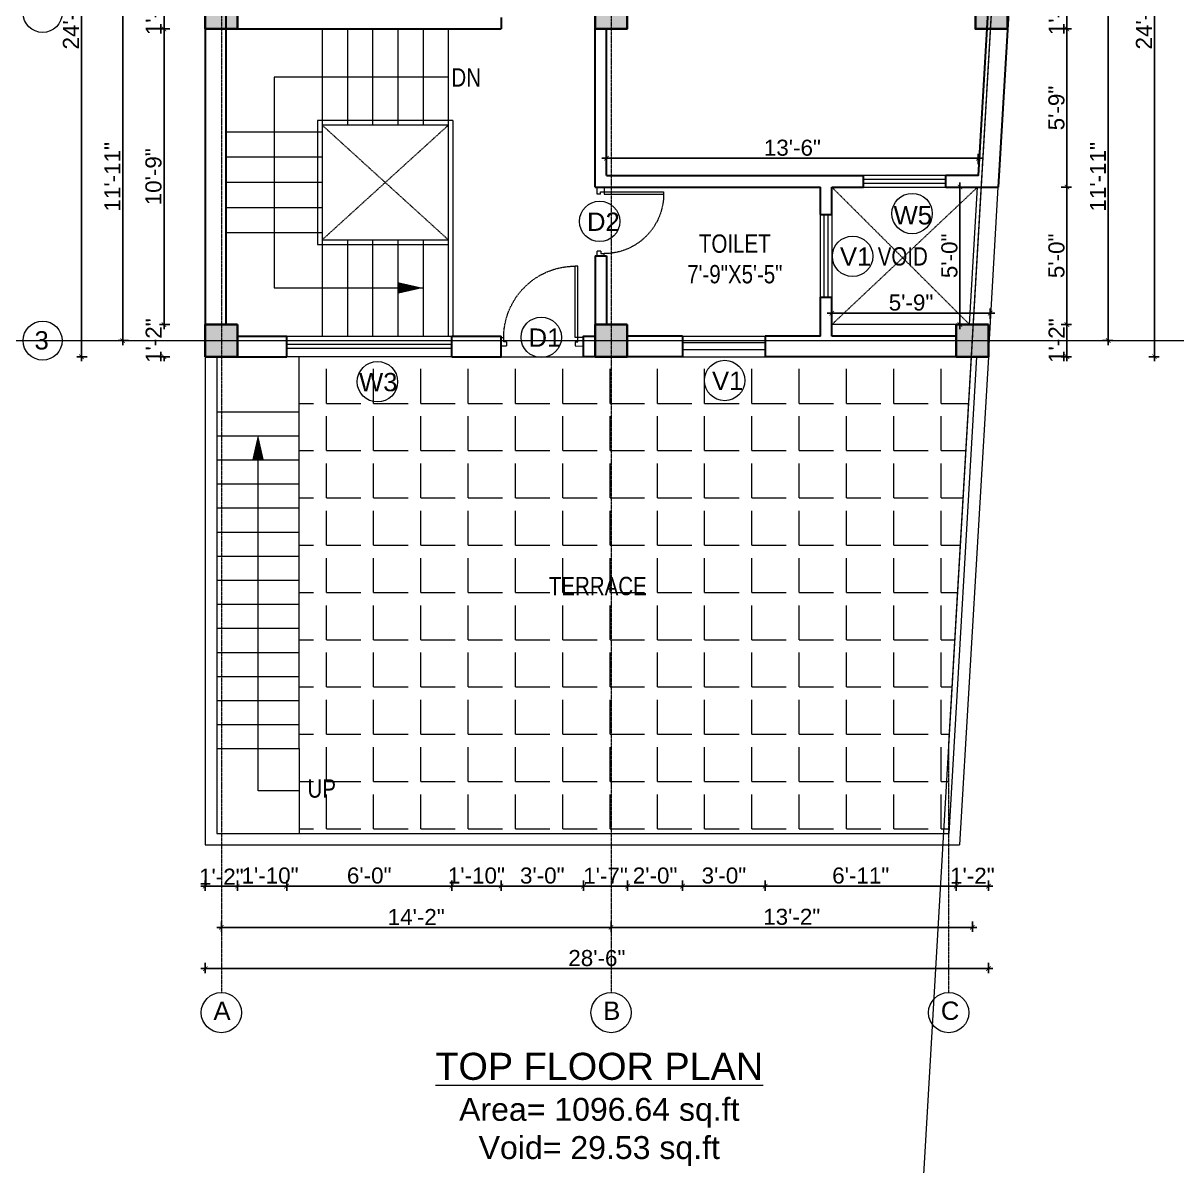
# Model space of a CAD drawing. Header units: inches. Extents: x 84707 to 107235, y 3922 to 10323.
# Drawn here: x 87078 to 87581, y 9509 to 10008 of the extents above; entities that cross this region are included whole.
import ezdxf

# ---------------------------------------------------------------- set-up
doc = ezdxf.new("R2010")
doc.units = ezdxf.units.IN
doc.header["$MEASUREMENT"] = 0
doc.linetypes.add('CENTER', pattern=[2, 1.25, -0.25, 0.25, -0.25])
doc.linetypes.add('HIDDEN', pattern=[0.375, 0.25, -0.125])
for name, color, linetype, lineweight in [('Annotate-Lite.w', 4, 'Continuous', 9), ('Annotations-Bold.w', 2, 'Continuous', 13), ('COLOUM', 3, 'Continuous', 35), ('DIM-2', 4, 'Continuous', 20), ('Door-Window.w', 4, 'Continuous', 15), ('HA', 254, 'Continuous', 9), ('stair', 6, 'Continuous', 5), ('text', 7, 'Continuous', 5), ('wall', 240, 'Continuous', 30), ('wall light', 6, 'Continuous', 18), ('window', 130, 'Continuous', 13)]:
    doc.layers.add(name, color=color, linetype=linetype, lineweight=lineweight)
doc.styles.add('ARAIL', font='arial.ttf')
doc.styles.add('arial 1000', font='arial.ttf')
doc.styles.add('DIM', font='arial.ttf', dxfattribs={"width": 0.8})
doc.styles.add('gaurav', font='arial.ttf')
doc.dimstyles.new('8 inch dim', dxfattribs={"dimtxt": 7, "dimasz": 2, "dimexe": 2, "dimexo": 1, "dimgap": 1, "dimtad": 1, "dimdec": 0, "dimzin": 3, "dimdsep": 46, "dimlunit": 4, "dimtxsty": 'ARAIL', "dimblk": 'ARCHTICK', "dimcen": 0.09, "dimdle": 2, "dimadec": 0, "dimazin": 0, "dimtfac": 1, "dimtdec": 0, "dimtix": 1, "dimtofl": 0, "dimtmove": 1, "dimatfit": 3, "dimldrblk": 'ARCHTICK', "dimfxlon": 1, "dimtolj": 1, "dimtzin": 0, "dimarcsym": 0})

# ---------------------------------------------------------------- blocks, each defined once
blk = doc.blocks.new('column 14')
at = {"layer": 'COLOUM'}
h = blk.add_hatch(color=256, dxfattribs=at)
h.dxf.hatch_style = 1
h.paths.add_polyline_path([(7, 7), (-7, 7), (-7, -7), (7, -7)])
blk.add_lwpolyline([(7, 7), (7, -7), (-7, -7), (-7, 7)], close=True, dxfattribs=at)
blk = doc.blocks.new('*U9')
at = {"layer": 'Door-Window.w', "ltscale": 3}
for p, q in [((11067.44, 10097.93), (11092.24, 10116.76)), ((11068.18, 10096.96), (11093, 10115.8)), ((11092.24, 10116.76), (11093, 10115.8)), ((11063.03, 10097.66), (11065.96, 10099.89)), ((11065.96, 10099.89), (11067.44, 10097.93)), ((11065.25, 10094.74), (11063.03, 10097.66)), ((11066.71, 10095.85), (11065.25, 10094.74)), ((11065.97, 10096.82), (11067.44, 10097.93)), ((11066.71, 10095.85), (11065.97, 10096.82)), ((11067.44, 10097.93), (11068.18, 10096.96)), ((11084.8, 10072.06), (11083.33, 10070.95)), ((11084.81, 10068.99), (11083.33, 10070.95)), ((11084.8, 10072.06), (11085.54, 10071.08)), ((11084.81, 10068.99), (11087.74, 10071.22)), ((11085.54, 10071.08), (11087, 10072.19)), ((11087.74, 10071.22), (11087, 10072.19))]:
    blk.add_line(p, q, dxfattribs=at)
at = {"layer": 'Door-Window.w', "color": 9, "linetype": 'HIDDEN', "lineweight": 18}
blk.add_arc((11068.18, 10096.96), 31.16, 307.2347, 37.1906, dxfattribs=at)
blk = doc.blocks.new('*U6')
at = {"layer": 'Door-Window.w', "ltscale": 3}
for p, q in [((11063.05, 10097.68), (11065.97, 10099.9)), ((11063.05, 10097.68), (11064.53, 10095.73)), ((11065.99, 10096.84), (11064.53, 10095.73)), ((11065.25, 10097.81), (11066.71, 10098.92)), ((11065.99, 10096.84), (11065.25, 10097.81)), ((11065.97, 10099.9), (11066.71, 10098.92)), ((11085.5, 10074.13), (11110.32, 10092.96)), ((11086.24, 10073.15), (11111.05, 10091.97)), ((11111.05, 10091.97), (11110.32, 10092.96)), ((11084.04, 10073.02), (11082.57, 10071.91)), ((11082.57, 10071.91), (11084.79, 10068.98)), ((11084.04, 10073.02), (11084.78, 10072.04)), ((11084.78, 10072.04), (11086.24, 10073.15)), ((11084.79, 10068.98), (11087.72, 10071.2)), ((11086.24, 10073.15), (11085.5, 10074.13)), ((11087.72, 10071.2), (11086.24, 10073.15))]:
    blk.add_line(p, q, dxfattribs=at)
at = {"layer": 'Door-Window.w', "color": 9, "linetype": 'HIDDEN', "lineweight": 18}
blk.add_arc((11085.5, 10074.13), 31.16, 37.1906, 127.14649, dxfattribs=at)
blk = doc.blocks.new('_ArchTick')
at = {"color": 0, "linetype": 'ByBlock', "const_width": 0.15}
blk.add_lwpolyline([(-0.5, -0.5), (0.5, 0.5)], dxfattribs=at)
blk = doc.blocks.new('*D466')
at = {"layer": 'Defpoints', "color": 0, "transparency": 16777216}
for p in [(87430.62, 9881.54), (87430.62, 9876.52), (87499.74, 9876.52)]:
    blk.add_point(p, dxfattribs=at)
at = {"layer": 'DIM-2', "color": 0, "lineweight": -2, "transparency": 16777216}
for p, q in [((87501.74, 9881.54), (87428.62, 9881.54)), ((87430.62, 9879.04), (87430.62, 9883.54)), ((87499.74, 9879.04), (87499.74, 9883.54))]:
    blk.add_line(p, q, dxfattribs=at)
at = {"layer": 'DIM-2', "color": 0, "lineweight": -2, "transparency": 16777216, "xscale": 2, "yscale": 2, "zscale": 2, "rotation": 180}
blk.add_blockref('_ArchTick', (87430.62, 9881.54), dxfattribs=at)
at = {"layer": 'DIM-2', "color": 0, "lineweight": -2, "transparency": 16777216, "xscale": 2, "yscale": 2, "zscale": 2}
blk.add_blockref('_ArchTick', (87499.74, 9881.54), dxfattribs=at)
at = {"layer": 'DIM-2', "color": 0, "transparency": 16777216, "insert": (87465.18, 9886.11), "char_height": 7, "attachment_point": 5, "style": 'ARAIL'}
blk.add_mtext('\\A1;5\'-9"', dxfattribs=at)
blk = doc.blocks.new('*D458')
at = {"layer": 'Defpoints', "color": 0, "transparency": 16777216}
for p in [(87157.33, 10019.52), (87139.33, 10005.52), (87157.33, 10005.52)]:
    blk.add_point(p, dxfattribs=at)
at = {"layer": 'DIM-2', "color": 0, "lineweight": -2, "transparency": 16777216}
for p, q in [((87139.33, 10021.52), (87139.33, 10003.52)), ((87141.83, 10019.52), (87137.33, 10019.52)), ((87141.83, 10005.52), (87137.33, 10005.52))]:
    blk.add_line(p, q, dxfattribs=at)
at = {"layer": 'DIM-2', "color": 0, "lineweight": -2, "transparency": 16777216, "xscale": 2, "yscale": 2, "zscale": 2}
for p, rotation in [((87139.33, 10019.52), 90), ((87139.33, 10005.52), 270)]:
    blk.add_blockref('_ArchTick', p, dxfattribs=dict(at, rotation=rotation))
at = {"layer": 'DIM-2', "color": 0, "transparency": 16777216, "insert": (87134.81, 10012.52), "char_height": 7, "attachment_point": 5, "rotation": 90, "style": 'ARAIL'}
blk.add_mtext('\\A1;1\'-2"', dxfattribs=at)
blk = doc.blocks.new('*D459')
at = {"layer": 'Defpoints', "color": 0, "transparency": 16777216}
for p in [(87157.33, 10005.52), (87139.33, 9876.52), (87157.33, 9876.52)]:
    blk.add_point(p, dxfattribs=at)
at = {"layer": 'DIM-2', "color": 0, "lineweight": -2, "transparency": 16777216}
for p, q in [((87139.33, 10007.52), (87139.33, 9874.52)), ((87141.83, 10005.52), (87137.33, 10005.52)), ((87141.83, 9876.52), (87137.33, 9876.52))]:
    blk.add_line(p, q, dxfattribs=at)
at = {"layer": 'DIM-2', "color": 0, "lineweight": -2, "transparency": 16777216, "xscale": 2, "yscale": 2, "zscale": 2}
for p, rotation in [((87139.33, 10005.52), 90), ((87139.33, 9876.52), 270)]:
    blk.add_blockref('_ArchTick', p, dxfattribs=dict(at, rotation=rotation))
at = {"layer": 'DIM-2', "color": 0, "transparency": 16777216, "insert": (87134.75, 9941.02), "char_height": 7, "attachment_point": 5, "rotation": 90, "style": 'ARAIL'}
blk.add_mtext('\\A1;10\'-9"', dxfattribs=at)
blk = doc.blocks.new('*D460')
at = {"layer": 'Defpoints', "color": 0, "transparency": 16777216}
for p in [(87157.33, 9876.52), (87139.33, 9862.52), (87157.33, 9862.52)]:
    blk.add_point(p, dxfattribs=at)
at = {"layer": 'DIM-2', "color": 0, "lineweight": -2, "transparency": 16777216}
for p, q in [((87141.83, 9876.52), (87137.33, 9876.52)), ((87139.33, 9876.52), (87139.33, 9878.52)), ((87141.83, 9862.52), (87137.33, 9862.52)), ((87139.33, 9862.52), (87139.33, 9860.52))]:
    blk.add_line(p, q, dxfattribs=at)
at = {"layer": 'DIM-2', "color": 0, "lineweight": -2, "transparency": 16777216, "xscale": 2, "yscale": 2, "zscale": 2}
for p, rotation in [((87139.33, 9876.52), 270), ((87139.33, 9862.52), 90)]:
    blk.add_blockref('_ArchTick', p, dxfattribs=dict(at, rotation=rotation))
at = {"layer": 'DIM-2', "color": 0, "transparency": 16777216, "insert": (87134.81, 9869.52), "char_height": 7, "attachment_point": 5, "rotation": 90, "style": 'ARAIL'}
blk.add_mtext('\\A1;1\'-2"', dxfattribs=at)
blk = doc.blocks.new('*D461')
at = {"layer": 'Defpoints', "color": 0, "transparency": 16777216}
for p in [(87121.33, 10012.52), (87157.33, 10012.52), (87157.33, 9869.52)]:
    blk.add_point(p, dxfattribs=at)
at = {"layer": 'DIM-2', "color": 0, "lineweight": -2, "transparency": 16777216}
for p, q in [((87123.83, 10012.52), (87119.33, 10012.52)), ((87121.33, 9867.52), (87121.33, 10014.52)), ((87123.83, 9869.52), (87119.33, 9869.52))]:
    blk.add_line(p, q, dxfattribs=at)
at = {"layer": 'DIM-2', "color": 0, "lineweight": -2, "transparency": 16777216, "xscale": 2, "yscale": 2, "zscale": 2}
for p, rotation in [((87121.33, 10012.52), 90), ((87121.33, 9869.52), 270)]:
    blk.add_blockref('_ArchTick', p, dxfattribs=dict(at, rotation=rotation))
at = {"layer": 'DIM-2', "color": 0, "transparency": 16777216, "insert": (87116.81, 9941.02), "char_height": 7, "attachment_point": 5, "rotation": 90, "style": 'ARAIL'}
blk.add_mtext('\\A1;11\'-11"', dxfattribs=at)
blk = doc.blocks.new('*D464')
at = {"layer": 'Defpoints', "color": 0, "transparency": 16777216}
for p in [(87507.27, 10019.52), (87507.27, 10005.52), (87533.2, 10005.52)]:
    blk.add_point(p, dxfattribs=at)
at = {"layer": 'DIM-2', "color": 0, "lineweight": -2, "transparency": 16777216}
for p, q in [((87533.2, 10021.52), (87533.2, 10003.52)), ((87530.7, 10019.52), (87535.2, 10019.52)), ((87530.7, 10005.52), (87535.2, 10005.52))]:
    blk.add_line(p, q, dxfattribs=at)
at = {"layer": 'DIM-2', "color": 0, "lineweight": -2, "transparency": 16777216, "xscale": 2, "yscale": 2, "zscale": 2}
for p, rotation in [((87533.2, 10019.52), 90), ((87533.2, 10005.52), 270)]:
    blk.add_blockref('_ArchTick', p, dxfattribs=dict(at, rotation=rotation))
at = {"layer": 'DIM-2', "color": 0, "transparency": 16777216, "insert": (87528.68, 10012.52), "char_height": 7, "attachment_point": 5, "rotation": 90, "style": 'ARAIL'}
blk.add_mtext('\\A1;1\'-2"', dxfattribs=at)
blk = doc.blocks.new('*D465')
at = {"layer": 'Defpoints', "color": 0, "transparency": 16777216}
for p in [(87507.27, 10005.52), (87503.24, 9936.52), (87533.2, 9936.52)]:
    blk.add_point(p, dxfattribs=at)
at = {"layer": 'DIM-2', "color": 0, "lineweight": -2, "transparency": 16777216}
for p, q in [((87533.2, 10007.52), (87533.2, 9934.52)), ((87530.7, 10005.52), (87535.2, 10005.52)), ((87530.7, 9936.52), (87535.2, 9936.52))]:
    blk.add_line(p, q, dxfattribs=at)
at = {"layer": 'DIM-2', "color": 0, "lineweight": -2, "transparency": 16777216, "xscale": 2, "yscale": 2, "zscale": 2}
for p, rotation in [((87533.2, 10005.52), 90), ((87533.2, 9936.52), 270)]:
    blk.add_blockref('_ArchTick', p, dxfattribs=dict(at, rotation=rotation))
at = {"layer": 'DIM-2', "color": 0, "transparency": 16777216, "insert": (87528.63, 9971.02), "char_height": 7, "attachment_point": 5, "rotation": 90, "style": 'ARAIL'}
blk.add_mtext('\\A1;5\'-9"', dxfattribs=at)
blk = doc.blocks.new('*D469')
at = {"layer": 'Defpoints', "color": 0, "transparency": 16777216}
for p in [(87503.24, 9936.52), (87499.74, 9876.52), (87533.2, 9876.52)]:
    blk.add_point(p, dxfattribs=at)
at = {"layer": 'DIM-2', "color": 0, "lineweight": -2, "transparency": 16777216}
for p, q in [((87530.7, 9936.52), (87535.2, 9936.52)), ((87533.2, 9938.52), (87533.2, 9874.52)), ((87530.7, 9876.52), (87535.2, 9876.52))]:
    blk.add_line(p, q, dxfattribs=at)
at = {"layer": 'DIM-2', "color": 0, "lineweight": -2, "transparency": 16777216, "xscale": 2, "yscale": 2, "zscale": 2}
for p, rotation in [((87533.2, 9936.52), 90), ((87533.2, 9876.52), 270)]:
    blk.add_blockref('_ArchTick', p, dxfattribs=dict(at, rotation=rotation))
at = {"layer": 'DIM-2', "color": 0, "transparency": 16777216, "insert": (87528.63, 9906.52), "char_height": 7, "attachment_point": 5, "rotation": 90, "style": 'ARAIL'}
blk.add_mtext('\\A1;5\'-0"', dxfattribs=at)
blk = doc.blocks.new('*D470')
at = {"layer": 'Defpoints', "color": 0, "transparency": 16777216}
for p in [(87499.74, 9876.52), (87498.93, 9862.52), (87533.2, 9862.52)]:
    blk.add_point(p, dxfattribs=at)
at = {"layer": 'DIM-2', "color": 0, "lineweight": -2, "transparency": 16777216}
for p, q in [((87530.7, 9876.52), (87535.2, 9876.52)), ((87533.2, 9878.52), (87533.2, 9860.52)), ((87530.7, 9862.52), (87535.2, 9862.52))]:
    blk.add_line(p, q, dxfattribs=at)
at = {"layer": 'DIM-2', "color": 0, "lineweight": -2, "transparency": 16777216, "xscale": 2, "yscale": 2, "zscale": 2}
for p, rotation in [((87533.2, 9876.52), 90), ((87533.2, 9862.52), 270)]:
    blk.add_blockref('_ArchTick', p, dxfattribs=dict(at, rotation=rotation))
at = {"layer": 'DIM-2', "color": 0, "transparency": 16777216, "insert": (87528.68, 9869.52), "char_height": 7, "attachment_point": 5, "rotation": 90, "style": 'ARAIL'}
blk.add_mtext('\\A1;1\'-2"', dxfattribs=at)
blk = doc.blocks.new('*D471')
at = {"layer": 'Defpoints', "color": 0, "transparency": 16777216}
for p in [(87500.27, 10012.52), (87551.2, 10012.52), (87491.93, 9869.52)]:
    blk.add_point(p, dxfattribs=at)
at = {"layer": 'DIM-2', "color": 0, "lineweight": -2, "transparency": 16777216}
for p, q in [((87548.7, 10012.52), (87553.2, 10012.52)), ((87551.2, 9867.52), (87551.2, 10014.52)), ((87548.7, 9869.52), (87553.2, 9869.52))]:
    blk.add_line(p, q, dxfattribs=at)
at = {"layer": 'DIM-2', "color": 0, "lineweight": -2, "transparency": 16777216, "xscale": 2, "yscale": 2, "zscale": 2}
for p, rotation in [((87551.2, 10012.52), 90), ((87551.2, 9869.52), 270)]:
    blk.add_blockref('_ArchTick', p, dxfattribs=dict(at, rotation=rotation))
at = {"layer": 'DIM-2', "color": 0, "transparency": 16777216, "insert": (87546.68, 9941.02), "char_height": 7, "attachment_point": 5, "rotation": 90, "style": 'ARAIL'}
blk.add_mtext('\\A1;11\'-11"', dxfattribs=at)
blk = doc.blocks.new('*D476')
at = {"layer": 'Defpoints', "color": 0, "transparency": 16777216}
for p in [(87157.33, 10155.52), (87103.33, 9862.52), (87157.33, 9862.52)]:
    blk.add_point(p, dxfattribs=at)
at = {"layer": 'DIM-2', "color": 0, "lineweight": -2, "transparency": 16777216}
for p, q in [((87103.33, 10157.52), (87103.33, 9860.52)), ((87105.83, 10155.52), (87101.33, 10155.52)), ((87105.83, 9862.52), (87101.33, 9862.52))]:
    blk.add_line(p, q, dxfattribs=at)
at = {"layer": 'DIM-2', "color": 0, "lineweight": -2, "transparency": 16777216, "xscale": 2, "yscale": 2, "zscale": 2}
for p, rotation in [((87103.33, 10155.52), 90), ((87103.33, 9862.52), 270)]:
    blk.add_blockref('_ArchTick', p, dxfattribs=dict(at, rotation=rotation))
at = {"layer": 'DIM-2', "color": 0, "transparency": 16777216, "insert": (87098.75, 10009.02), "char_height": 7, "attachment_point": 5, "rotation": 90, "style": 'ARAIL'}
blk.add_mtext('\\A1;24\'-5"', dxfattribs=at)
blk = doc.blocks.new('*D580')
at = {"layer": 'Defpoints', "color": 0, "transparency": 16777216}
for p in [(87157.33, 9862.52), (87171.33, 9862.52), (87171.33, 9631.52)]:
    blk.add_point(p, dxfattribs=at)
at = {"layer": 'DIM-2', "color": 0, "lineweight": -2, "transparency": 16777216}
for p, q in [((87157.33, 9634.02), (87157.33, 9629.52)), ((87171.33, 9634.02), (87171.33, 9629.52)), ((87155.33, 9631.52), (87173.33, 9631.52))]:
    blk.add_line(p, q, dxfattribs=at)
at = {"layer": 'DIM-2', "color": 0, "lineweight": -2, "transparency": 16777216, "xscale": 2, "yscale": 2, "zscale": 2, "rotation": 180}
blk.add_blockref('_ArchTick', (87157.33, 9631.52), dxfattribs=at)
at = {"layer": 'DIM-2', "color": 0, "lineweight": -2, "transparency": 16777216, "xscale": 2, "yscale": 2, "zscale": 2}
blk.add_blockref('_ArchTick', (87171.33, 9631.52), dxfattribs=at)
at = {"layer": 'DIM-2', "color": 0, "transparency": 16777216, "insert": (87164.33, 9635.65), "char_height": 7, "attachment_point": 5, "style": 'ARAIL'}
blk.add_mtext('\\A1;1\'-2"', dxfattribs=at)
blk = doc.blocks.new('*D567')
at = {"layer": 'Defpoints', "color": 0, "transparency": 16777216}
for p in [(87171.33, 9862.52), (87192.83, 9862.52), (87192.83, 9631.52)]:
    blk.add_point(p, dxfattribs=at)
at = {"layer": 'DIM-2', "color": 0, "lineweight": -2, "transparency": 16777216}
for p, q in [((87171.33, 9634.02), (87171.33, 9629.52)), ((87192.83, 9634.02), (87192.83, 9629.52)), ((87169.33, 9631.52), (87194.83, 9631.52))]:
    blk.add_line(p, q, dxfattribs=at)
at = {"layer": 'DIM-2', "color": 0, "lineweight": -2, "transparency": 16777216, "xscale": 2, "yscale": 2, "zscale": 2, "rotation": 180}
blk.add_blockref('_ArchTick', (87171.33, 9631.52), dxfattribs=at)
at = {"layer": 'DIM-2', "color": 0, "lineweight": -2, "transparency": 16777216, "xscale": 2, "yscale": 2, "zscale": 2}
blk.add_blockref('_ArchTick', (87192.83, 9631.52), dxfattribs=at)
at = {"layer": 'DIM-2', "color": 0, "transparency": 16777216, "insert": (87185.58, 9636.09), "char_height": 7, "attachment_point": 5, "style": 'ARAIL'}
blk.add_mtext('\\A1;1\'-10"', dxfattribs=at)
blk = doc.blocks.new('*D568')
at = {"layer": 'Defpoints', "color": 0, "transparency": 16777216}
for p in [(87192.83, 9862.52), (87264.83, 9862.52), (87264.83, 9631.52)]:
    blk.add_point(p, dxfattribs=at)
at = {"layer": 'DIM-2', "color": 0, "lineweight": -2, "transparency": 16777216}
for p, q in [((87192.83, 9634.02), (87192.83, 9629.52)), ((87264.83, 9634.02), (87264.83, 9629.52)), ((87190.83, 9631.52), (87266.83, 9631.52))]:
    blk.add_line(p, q, dxfattribs=at)
at = {"layer": 'DIM-2', "color": 0, "lineweight": -2, "transparency": 16777216, "xscale": 2, "yscale": 2, "zscale": 2, "rotation": 180}
blk.add_blockref('_ArchTick', (87192.83, 9631.52), dxfattribs=at)
at = {"layer": 'DIM-2', "color": 0, "lineweight": -2, "transparency": 16777216, "xscale": 2, "yscale": 2, "zscale": 2}
blk.add_blockref('_ArchTick', (87264.83, 9631.52), dxfattribs=at)
at = {"layer": 'DIM-2', "color": 0, "transparency": 16777216, "insert": (87228.83, 9636.09), "char_height": 7, "attachment_point": 5, "style": 'ARAIL'}
blk.add_mtext('\\A1;6\'-0"', dxfattribs=at)
blk = doc.blocks.new('*D569')
at = {"layer": 'Defpoints', "color": 0, "transparency": 16777216}
for p in [(87264.83, 9862.52), (87286.33, 9862.52), (87286.33, 9631.52)]:
    blk.add_point(p, dxfattribs=at)
at = {"layer": 'DIM-2', "color": 0, "lineweight": -2, "transparency": 16777216}
for p, q in [((87264.83, 9634.02), (87264.83, 9629.52)), ((87286.33, 9634.02), (87286.33, 9629.52)), ((87262.83, 9631.52), (87288.33, 9631.52))]:
    blk.add_line(p, q, dxfattribs=at)
at = {"layer": 'DIM-2', "color": 0, "lineweight": -2, "transparency": 16777216, "xscale": 2, "yscale": 2, "zscale": 2, "rotation": 180}
blk.add_blockref('_ArchTick', (87264.83, 9631.52), dxfattribs=at)
at = {"layer": 'DIM-2', "color": 0, "lineweight": -2, "transparency": 16777216, "xscale": 2, "yscale": 2, "zscale": 2}
blk.add_blockref('_ArchTick', (87286.33, 9631.52), dxfattribs=at)
at = {"layer": 'DIM-2', "color": 0, "transparency": 16777216, "insert": (87275.58, 9636.09), "char_height": 7, "attachment_point": 5, "style": 'ARAIL'}
blk.add_mtext('\\A1;1\'-10"', dxfattribs=at)
blk = doc.blocks.new('*D570')
at = {"layer": 'Defpoints', "color": 0, "transparency": 16777216}
for p in [(87286.33, 9862.52), (87322.33, 9862.52), (87322.33, 9631.52)]:
    blk.add_point(p, dxfattribs=at)
at = {"layer": 'DIM-2', "color": 0, "lineweight": -2, "transparency": 16777216}
for p, q in [((87286.33, 9634.02), (87286.33, 9629.52)), ((87322.33, 9634.02), (87322.33, 9629.52)), ((87284.33, 9631.52), (87324.33, 9631.52))]:
    blk.add_line(p, q, dxfattribs=at)
at = {"layer": 'DIM-2', "color": 0, "lineweight": -2, "transparency": 16777216, "xscale": 2, "yscale": 2, "zscale": 2, "rotation": 180}
blk.add_blockref('_ArchTick', (87286.33, 9631.52), dxfattribs=at)
at = {"layer": 'DIM-2', "color": 0, "lineweight": -2, "transparency": 16777216, "xscale": 2, "yscale": 2, "zscale": 2}
blk.add_blockref('_ArchTick', (87322.33, 9631.52), dxfattribs=at)
at = {"layer": 'DIM-2', "color": 0, "transparency": 16777216, "insert": (87304.33, 9636.09), "char_height": 7, "attachment_point": 5, "style": 'ARAIL'}
blk.add_mtext('\\A1;3\'-0"', dxfattribs=at)
blk = doc.blocks.new('*D571')
at = {"layer": 'Defpoints', "color": 0, "transparency": 16777216}
for p in [(87322.33, 9862.52), (87341.5, 9862.52), (87341.5, 9631.52)]:
    blk.add_point(p, dxfattribs=at)
at = {"layer": 'DIM-2', "color": 0, "lineweight": -2, "transparency": 16777216}
for p, q in [((87322.33, 9634.02), (87322.33, 9629.52)), ((87341.5, 9634.02), (87341.5, 9629.52)), ((87320.33, 9631.52), (87343.5, 9631.52))]:
    blk.add_line(p, q, dxfattribs=at)
at = {"layer": 'DIM-2', "color": 0, "lineweight": -2, "transparency": 16777216, "xscale": 2, "yscale": 2, "zscale": 2, "rotation": 180}
blk.add_blockref('_ArchTick', (87322.33, 9631.52), dxfattribs=at)
at = {"layer": 'DIM-2', "color": 0, "lineweight": -2, "transparency": 16777216, "xscale": 2, "yscale": 2, "zscale": 2}
blk.add_blockref('_ArchTick', (87341.5, 9631.52), dxfattribs=at)
at = {"layer": 'DIM-2', "color": 0, "transparency": 16777216, "insert": (87331.91, 9636.03), "char_height": 7, "attachment_point": 5, "style": 'ARAIL'}
blk.add_mtext('\\A1;1\'-7"', dxfattribs=at)
blk = doc.blocks.new('*D572')
at = {"layer": 'Defpoints', "color": 0, "transparency": 16777216}
for p in [(87341.5, 9862.52), (87365.56, 9862.52), (87365.56, 9631.52)]:
    blk.add_point(p, dxfattribs=at)
at = {"layer": 'DIM-2', "color": 0, "lineweight": -2, "transparency": 16777216}
for p, q in [((87341.5, 9634.02), (87341.5, 9629.52)), ((87365.56, 9634.02), (87365.56, 9629.52)), ((87339.5, 9631.52), (87367.56, 9631.52))]:
    blk.add_line(p, q, dxfattribs=at)
at = {"layer": 'DIM-2', "color": 0, "lineweight": -2, "transparency": 16777216, "xscale": 2, "yscale": 2, "zscale": 2, "rotation": 180}
blk.add_blockref('_ArchTick', (87341.5, 9631.52), dxfattribs=at)
at = {"layer": 'DIM-2', "color": 0, "lineweight": -2, "transparency": 16777216, "xscale": 2, "yscale": 2, "zscale": 2}
blk.add_blockref('_ArchTick', (87365.56, 9631.52), dxfattribs=at)
at = {"layer": 'DIM-2', "color": 0, "transparency": 16777216, "insert": (87353.53, 9636.09), "char_height": 7, "attachment_point": 5, "style": 'ARAIL'}
blk.add_mtext('\\A1;2\'-0"', dxfattribs=at)
blk = doc.blocks.new('*D573')
at = {"layer": 'Defpoints', "color": 0, "transparency": 16777216}
for p in [(87365.56, 9862.52), (87401.56, 9862.52), (87401.56, 9631.52)]:
    blk.add_point(p, dxfattribs=at)
at = {"layer": 'DIM-2', "color": 0, "lineweight": -2, "transparency": 16777216}
for p, q in [((87365.56, 9634.02), (87365.56, 9629.52)), ((87401.56, 9634.02), (87401.56, 9629.52)), ((87363.56, 9631.52), (87403.56, 9631.52))]:
    blk.add_line(p, q, dxfattribs=at)
at = {"layer": 'DIM-2', "color": 0, "lineweight": -2, "transparency": 16777216, "xscale": 2, "yscale": 2, "zscale": 2, "rotation": 180}
blk.add_blockref('_ArchTick', (87365.56, 9631.52), dxfattribs=at)
at = {"layer": 'DIM-2', "color": 0, "lineweight": -2, "transparency": 16777216, "xscale": 2, "yscale": 2, "zscale": 2}
blk.add_blockref('_ArchTick', (87401.56, 9631.52), dxfattribs=at)
at = {"layer": 'DIM-2', "color": 0, "transparency": 16777216, "insert": (87383.56, 9636.09), "char_height": 7, "attachment_point": 5, "style": 'ARAIL'}
blk.add_mtext('\\A1;3\'-0"', dxfattribs=at)
blk = doc.blocks.new('*D574')
at = {"layer": 'Defpoints', "color": 0, "transparency": 16777216}
for p in [(87401.56, 9862.52), (87484.93, 9862.52), (87484.93, 9631.52)]:
    blk.add_point(p, dxfattribs=at)
at = {"layer": 'DIM-2', "color": 0, "lineweight": -2, "transparency": 16777216}
for p, q in [((87401.56, 9634.02), (87401.56, 9629.52)), ((87484.93, 9634.02), (87484.93, 9629.52)), ((87399.56, 9631.52), (87486.93, 9631.52))]:
    blk.add_line(p, q, dxfattribs=at)
at = {"layer": 'DIM-2', "color": 0, "lineweight": -2, "transparency": 16777216, "xscale": 2, "yscale": 2, "zscale": 2, "rotation": 180}
blk.add_blockref('_ArchTick', (87401.56, 9631.52), dxfattribs=at)
at = {"layer": 'DIM-2', "color": 0, "lineweight": -2, "transparency": 16777216, "xscale": 2, "yscale": 2, "zscale": 2}
blk.add_blockref('_ArchTick', (87484.93, 9631.52), dxfattribs=at)
at = {"layer": 'DIM-2', "color": 0, "transparency": 16777216, "insert": (87443.24, 9636.09), "char_height": 7, "attachment_point": 5, "style": 'ARAIL'}
blk.add_mtext('\\A1;6\'-11"', dxfattribs=at)
blk = doc.blocks.new('*D563')
at = {"layer": 'Defpoints', "color": 0, "transparency": 16777216}
for p in [(87484.93, 9862.52), (87498.93, 9862.52), (87498.93, 9631.52)]:
    blk.add_point(p, dxfattribs=at)
at = {"layer": 'DIM-2', "color": 0, "lineweight": -2, "transparency": 16777216}
for p, q in [((87484.93, 9634.02), (87484.93, 9629.52)), ((87498.93, 9634.02), (87498.93, 9629.52)), ((87482.93, 9631.52), (87500.93, 9631.52))]:
    blk.add_line(p, q, dxfattribs=at)
at = {"layer": 'DIM-2', "color": 0, "lineweight": -2, "transparency": 16777216, "xscale": 2, "yscale": 2, "zscale": 2, "rotation": 180}
blk.add_blockref('_ArchTick', (87484.93, 9631.52), dxfattribs=at)
at = {"layer": 'DIM-2', "color": 0, "lineweight": -2, "transparency": 16777216, "xscale": 2, "yscale": 2, "zscale": 2}
blk.add_blockref('_ArchTick', (87498.93, 9631.52), dxfattribs=at)
at = {"layer": 'DIM-2', "color": 0, "transparency": 16777216, "insert": (87491.93, 9636.03), "char_height": 7, "attachment_point": 5, "style": 'ARAIL'}
blk.add_mtext('\\A1;1\'-2"', dxfattribs=at)
blk = doc.blocks.new('*D564')
at = {"layer": 'Defpoints', "color": 0, "transparency": 16777216}
for p in [(87164.33, 9862.52), (87334.33, 9862.52), (87334.33, 9613.52)]:
    blk.add_point(p, dxfattribs=at)
at = {"layer": 'DIM-2', "color": 0, "lineweight": -2, "transparency": 16777216}
for p, q in [((87162.33, 9613.52), (87336.33, 9613.52)), ((87164.33, 9616.02), (87164.33, 9611.52)), ((87334.33, 9616.02), (87334.33, 9611.52))]:
    blk.add_line(p, q, dxfattribs=at)
at = {"layer": 'DIM-2', "color": 0, "lineweight": -2, "transparency": 16777216, "xscale": 2, "yscale": 2, "zscale": 2, "rotation": 180}
blk.add_blockref('_ArchTick', (87164.33, 9613.52), dxfattribs=at)
at = {"layer": 'DIM-2', "color": 0, "lineweight": -2, "transparency": 16777216, "xscale": 2, "yscale": 2, "zscale": 2}
blk.add_blockref('_ArchTick', (87334.33, 9613.52), dxfattribs=at)
at = {"layer": 'DIM-2', "color": 0, "transparency": 16777216, "insert": (87249.33, 9618.03), "char_height": 7, "attachment_point": 5, "style": 'ARAIL'}
blk.add_mtext('\\A1;14\'-2"', dxfattribs=at)
blk = doc.blocks.new('*D565')
at = {"layer": 'Defpoints', "color": 0, "transparency": 16777216}
for p in [(87334.33, 9862.52), (87491.93, 9862.52), (87491.93, 9613.52)]:
    blk.add_point(p, dxfattribs=at)
at = {"layer": 'DIM-2', "color": 0, "lineweight": -2, "transparency": 16777216}
for p, q in [((87332.33, 9613.52), (87493.93, 9613.52)), ((87334.33, 9616.02), (87334.33, 9611.52)), ((87491.93, 9616.02), (87491.93, 9611.52))]:
    blk.add_line(p, q, dxfattribs=at)
at = {"layer": 'DIM-2', "color": 0, "lineweight": -2, "transparency": 16777216, "xscale": 2, "yscale": 2, "zscale": 2, "rotation": 180}
blk.add_blockref('_ArchTick', (87334.33, 9613.52), dxfattribs=at)
at = {"layer": 'DIM-2', "color": 0, "lineweight": -2, "transparency": 16777216, "xscale": 2, "yscale": 2, "zscale": 2}
blk.add_blockref('_ArchTick', (87491.93, 9613.52), dxfattribs=at)
at = {"layer": 'DIM-2', "color": 0, "transparency": 16777216, "insert": (87413.13, 9618.09), "char_height": 7, "attachment_point": 5, "style": 'ARAIL'}
blk.add_mtext('\\A1;13\'-2"', dxfattribs=at)
blk = doc.blocks.new('*D566')
at = {"layer": 'Defpoints', "color": 0, "transparency": 16777216}
for p in [(87157.33, 9862.52), (87498.93, 9862.52), (87498.93, 9595.52)]:
    blk.add_point(p, dxfattribs=at)
at = {"layer": 'DIM-2', "color": 0, "lineweight": -2, "transparency": 16777216}
for p, q in [((87155.33, 9595.52), (87500.93, 9595.52)), ((87157.33, 9598.02), (87157.33, 9593.52)), ((87498.93, 9598.02), (87498.93, 9593.52))]:
    blk.add_line(p, q, dxfattribs=at)
at = {"layer": 'DIM-2', "color": 0, "lineweight": -2, "transparency": 16777216, "xscale": 2, "yscale": 2, "zscale": 2, "rotation": 180}
blk.add_blockref('_ArchTick', (87157.33, 9595.52), dxfattribs=at)
at = {"layer": 'DIM-2', "color": 0, "lineweight": -2, "transparency": 16777216, "xscale": 2, "yscale": 2, "zscale": 2}
blk.add_blockref('_ArchTick', (87498.93, 9595.52), dxfattribs=at)
at = {"layer": 'DIM-2', "color": 0, "transparency": 16777216, "insert": (87328.13, 9600.09), "char_height": 7, "attachment_point": 5, "style": 'ARAIL'}
blk.add_mtext('\\A1;28\'-6"', dxfattribs=at)
blk = doc.blocks.new('*D467')
at = {"layer": 'Defpoints', "color": 0, "transparency": 16777216}
for p in [(87516.02, 10155.52), (87571.39, 10155.52), (87498.93, 9862.52)]:
    blk.add_point(p, dxfattribs=at)
at = {"layer": 'DIM-2', "color": 0, "lineweight": -2, "transparency": 16777216}
for p, q in [((87571.39, 9860.52), (87571.39, 10157.52)), ((87568.89, 10155.52), (87573.39, 10155.52)), ((87568.89, 9862.52), (87573.39, 9862.52))]:
    blk.add_line(p, q, dxfattribs=at)
at = {"layer": 'DIM-2', "color": 0, "lineweight": -2, "transparency": 16777216, "xscale": 2, "yscale": 2, "zscale": 2}
for p, rotation in [((87571.39, 10155.52), 90), ((87571.39, 9862.52), 270)]:
    blk.add_blockref('_ArchTick', p, dxfattribs=dict(at, rotation=rotation))
at = {"layer": 'DIM-2', "color": 0, "transparency": 16777216, "insert": (87566.82, 10009.02), "char_height": 7, "attachment_point": 5, "rotation": 90, "style": 'ARAIL'}
blk.add_mtext('\\A1;24\'-5"', dxfattribs=at)
blk = doc.blocks.new('*D468')
at = {"layer": 'Defpoints', "color": 0, "transparency": 16777216}
for p in [(87486.52, 9936.52), (87486.52, 9936.52), (87484.93, 9876.52)]:
    blk.add_point(p, dxfattribs=at)
at = {"layer": 'DIM-2', "color": 0, "lineweight": -2, "transparency": 16777216}
for p, q in [((87486.52, 9874.52), (87486.52, 9938.52)), ((87486.52, 9936.52), (87488.52, 9936.52)), ((87485.93, 9876.52), (87488.52, 9876.52))]:
    blk.add_line(p, q, dxfattribs=at)
at = {"layer": 'DIM-2', "color": 0, "lineweight": -2, "transparency": 16777216, "xscale": 2, "yscale": 2, "zscale": 2}
for p, rotation in [((87486.52, 9936.52), 90), ((87486.52, 9876.52), 270)]:
    blk.add_blockref('_ArchTick', p, dxfattribs=dict(at, rotation=rotation))
at = {"layer": 'DIM-2', "color": 0, "transparency": 16777216, "insert": (87481.94, 9906.52), "char_height": 7, "attachment_point": 5, "rotation": 90, "style": 'ARAIL'}
blk.add_mtext('\\A1;5\'-0"', dxfattribs=at)
blk = doc.blocks.new('*D698')
at = {"layer": 'Defpoints', "color": 0, "transparency": 16777216}
for p in [(87494.52, 9949.09), (87332.33, 9941.52), (87494.52, 9941.52)]:
    blk.add_point(p, dxfattribs=at)
at = {"layer": 'DIM-2', "color": 0, "lineweight": -2, "transparency": 16777216}
for p, q in [((87332.33, 9946.59), (87332.33, 9951.09)), ((87494.52, 9946.59), (87494.52, 9951.09)), ((87330.33, 9949.09), (87496.52, 9949.09))]:
    blk.add_line(p, q, dxfattribs=at)
at = {"layer": 'DIM-2', "color": 0, "lineweight": -2, "transparency": 16777216, "xscale": 2, "yscale": 2, "zscale": 2, "rotation": 180}
blk.add_blockref('_ArchTick', (87332.33, 9949.09), dxfattribs=at)
at = {"layer": 'DIM-2', "color": 0, "lineweight": -2, "transparency": 16777216, "xscale": 2, "yscale": 2, "zscale": 2}
blk.add_blockref('_ArchTick', (87494.52, 9949.09), dxfattribs=at)
at = {"layer": 'DIM-2', "color": 0, "transparency": 16777216, "insert": (87413.42, 9953.66), "char_height": 7, "attachment_point": 5, "style": 'ARAIL'}
blk.add_mtext('\\A1;13\'-6"', dxfattribs=at)

msp = doc.modelspace()

# ---------------------------------------------------------------- hatches: boundary and pattern name
at = {"layer": 'HA'}
h = msp.add_hatch(dxfattribs=at)
h.set_pattern_fill('ANGLE', color=256, scale=75)
h.set_pattern_definition([(0, (-21153.62, 127.765), (0, 20.625), [15, -5.625]), (90, (-21153.62, 127.765), (-20.625, 1e-15), [15, -5.625])])
h.paths.add_polyline_path([(87491.52, 9862.52), (87484.93, 9862.52), (87401.56, 9862.52), (87365.56, 9862.52), (87341.5, 9862.52), (87334.33, 9862.52), (87334.33, 9654.52), (87481.6, 9654.52), (87481.6, 9692.52)])
h.paths.add_polyline_path([(87334.33, 9862.52), (87327.33, 9862.52), (87322.33, 9862.52), (87306.41, 9862.52, -0.146707), (87301.35, 9862.52), (87286.33, 9862.52), (87264.83, 9862.52), (87198.33, 9862.52), (87198.33, 9691.52), (87198.33, 9654.52), (87334.33, 9654.52)])
h.paths.add_polyline_path([(87305.32, 9754.12), (87352.04, 9754.12), (87352.04, 9770.6), (87305.32, 9770.6)], flags=9)
h.paths.add_polyline_path([(87199.75, 9665.77), (87216.17, 9665.77), (87216.17, 9682.26), (87199.75, 9682.26)], flags=24)

# ---------------------------------------------------------------- linework, layer by layer
at = {"layer": 'Annotate-Lite.w', "ltscale": 0.005}
for centre in [(87465.65, 9924.96), (87329.36, 9921.55), (87439.69, 9906.33), (87303.88, 9870.96), (87232.42, 9851.59), (87383.89, 9852.13)]:
    msp.add_circle(centre, 8.81, dxfattribs=at)
at = {"layer": 'Annotations-Bold.w', "linetype": 'CENTER', "ltscale": 0.3}
for p, q in [((87164.33, 10261.58), (87164.33, 9585.08)), ((87334.33, 10261.58), (87334.33, 9585.08)), ((87094.91, 9869.52), (87581.16, 9869.52))]:
    msp.add_line(p, q, dxfattribs=at)
msp.add_lwpolyline([(87481.6, 9585.08), (87481.6, 9692.52), (87508.2, 10148.52), (87508.2, 10261.58)], dxfattribs=at)
at = {"layer": 'DIM-2'}
for p, direction in [((87481.6, 9692.52), (0.0582225, 0.9983036)), ((87688.48, 9869.52), (1, 0))]:
    msp.add_xline(p, direction, dxfattribs=at)
for centre, radius in [((87086.38, 10012.52), 8.53), ((87086.38, 9869.52), 8.53), ((87164.33, 9576.32), 8.77), ((87334.33, 9576.32), 8.77), ((87481.6, 9576.32), 8.77)]:
    msp.add_circle(centre, radius, dxfattribs=at)
at = {"layer": 'HA', "linetype": 'HIDDEN'}
for p, q in [((87263.33, 9963.52), (87208.33, 9913.52)), ((87263.33, 9913.52), (87208.33, 9963.52)), ((87430.62, 9936.52), (87490.73, 9876.52)), ((87430.62, 9876.52), (87494.23, 9936.52))]:
    msp.add_line(p, q, dxfattribs=at)
at = {"layer": 'HA'}
msp.add_line((87286.33, 9862.52), (87322.33, 9862.52), dxfattribs=at)
for points in [[(87263.33, 9984.52), (87187.33, 9984.52), (87187.33, 9892.52), (87252.33, 9892.52)], [(87198.33, 9673.02), (87180.33, 9673.02), (87180.33, 9817.52)]]:
    msp.add_lwpolyline(points, dxfattribs=at)
for points in [[(87241.33, 9892.52, 5, 0, 0), (87252.33, 9892.52, 0, 0, 0)], [(87180.33, 9817.52, 5, 0, 0), (87180.33, 9828.52, 0, 0, 0)]]:
    msp.add_lwpolyline(points, format="xyseb", dxfattribs=at)
at = {"layer": 'stair'}
for p, q in [((87206.33, 9965.52), (87206.33, 9911.52)), ((87265.33, 9965.52), (87206.33, 9965.52)), ((87208.33, 9963.52), (87208.33, 9913.52)), ((87263.33, 9963.52), (87208.33, 9963.52)), ((87263.33, 9963.52), (87263.33, 9871.52)), ((87265.33, 9965.52), (87265.33, 9871.52)), ((87208.33, 9960.52), (87166.33, 9960.52)), ((87208.33, 9949.52), (87166.33, 9949.52)), ((87208.33, 9938.52), (87166.33, 9938.52)), ((87208.33, 9927.52), (87166.33, 9927.52)), ((87208.33, 9916.52), (87166.33, 9916.52)), ((87206.33, 9911.52), (87263.33, 9911.52)), ((87208.33, 9913.52), (87263.33, 9913.52))]:
    msp.add_line(p, q, dxfattribs=at)
for points in [[(87208.33, 10005.52), (87208.33, 9963.52)], [(87219.33, 10005.52), (87219.33, 9963.52)], [(87230.33, 10005.52), (87230.33, 9963.52)], [(87241.33, 10005.52), (87241.33, 9963.52)], [(87252.33, 10005.52), (87252.33, 9963.52)], [(87263.33, 10005.52), (87263.33, 9963.52)], [(87208.33, 9913.52), (87208.33, 9871.52)], [(87219.33, 9913.52), (87219.33, 9871.52)], [(87230.33, 9913.52), (87230.33, 9871.52)], [(87241.33, 9913.52), (87241.33, 9871.52)], [(87252.33, 9913.52), (87252.33, 9871.52)]]:
    msp.add_lwpolyline(points, dxfattribs=at)
at = {"layer": 'wall'}
for p, q in [((87516.02, 10155.52), (87503.24, 9936.52)), ((87157.33, 10141.52), (87157.33, 9876.52)), ((87166.33, 10141.52), (87166.33, 9876.52)), ((87286.33, 10010.52), (87286.33, 10005.52)), ((87171.33, 10005.52), (87286.33, 10005.52)), ((87327.33, 9936.52), (87327.33, 10005.52)), ((87332.33, 9941.52), (87332.33, 10005.52)), ((87166.39, 9963.52), (87166.33, 9963.52)), ((87332.33, 9941.52), (87444.43, 9941.52)), ((87444.43, 9936.52), (87444.43, 9941.52)), ((87480.43, 9936.52), (87480.43, 9941.52)), ((87327.33, 9936.52), (87425.62, 9936.52)), ((87425.62, 9924.52), (87425.62, 9936.52)), ((87430.62, 9936.52), (87444.43, 9936.52)), ((87430.62, 9924.52), (87430.62, 9936.52)), ((87480.43, 9936.52), (87503.24, 9936.52)), ((87425.62, 9924.52), (87430.62, 9924.52)), ((87327.33, 9906.52), (87332.33, 9906.52)), ((87327.33, 9906.52), (87327.33, 9876.52)), ((87332.33, 9906.52), (87332.33, 9876.52)), ((87425.62, 9871.52), (87425.62, 9888.52)), ((87425.62, 9888.52), (87430.62, 9888.52)), ((87430.62, 9871.52), (87430.62, 9888.52)), ((87171.33, 9871.52), (87192.83, 9871.52)), ((87192.83, 9862.52), (87192.83, 9871.52)), ((87264.83, 9871.52), (87286.33, 9871.52)), ((87264.83, 9862.52), (87264.83, 9871.52)), ((87286.33, 9862.52), (87286.33, 9871.52)), ((87365.56, 9871.52), (87341.5, 9871.52)), ((87365.56, 9871.52), (87365.56, 9862.52)), ((87425.62, 9871.52), (87401.56, 9871.52)), ((87401.56, 9871.52), (87401.56, 9862.52)), ((87484.93, 9871.52), (87430.62, 9871.52)), ((87171.33, 9862.52), (87192.83, 9862.52)), ((87264.83, 9862.52), (87286.33, 9862.52)), ((87365.56, 9862.52), (87341.5, 9862.52)), ((87484.93, 9862.52), (87401.56, 9862.52))]:
    msp.add_line(p, q, dxfattribs=at)
msp.add_lwpolyline([(87506.18, 10141.52), (87494.52, 9941.52), (87480.43, 9941.52)], dxfattribs=at)
msp.add_lwpolyline([(87327.33, 9862.52), (87322.33, 9862.52), (87322.33, 9871.52), (87327.33, 9871.52)], close=True, dxfattribs=at)
at = {"layer": 'wall light'}
for p, q in [((87484.93, 9876.52), (87430.62, 9876.52)), ((87157.33, 9862.52), (87157.33, 9649.52)), ((87162.33, 9862.52), (87162.33, 9654.52)), ((87198.33, 9691.52), (87198.33, 9862.52)), ((87493.75, 9862.52), (87481.62, 9654.52)), ((87498.93, 9862.52), (87486.34, 9649.52)), ((87162.33, 9838.52), (87198.33, 9838.52)), ((87162.33, 9828.02), (87198.33, 9828.02)), ((87162.33, 9817.52), (87198.33, 9817.52)), ((87162.33, 9807.02), (87198.33, 9807.02)), ((87162.33, 9796.52), (87198.33, 9796.52)), ((87162.33, 9786.02), (87198.33, 9786.02)), ((87162.33, 9775.52), (87198.33, 9775.52)), ((87162.33, 9765.02), (87198.33, 9765.02)), ((87162.33, 9754.52), (87198.33, 9754.52)), ((87162.33, 9744.02), (87198.33, 9744.02)), ((87162.33, 9733.52), (87198.33, 9733.52)), ((87162.33, 9723.02), (87198.33, 9723.02)), ((87162.33, 9712.52), (87198.33, 9712.52)), ((87162.33, 9702.02), (87198.33, 9702.02)), ((87162.33, 9691.52), (87198.33, 9691.52)), ((87198.33, 9691.52), (87198.33, 9654.52)), ((87162.33, 9654.52), (87481.62, 9654.52)), ((87157.33, 9649.52), (87486.34, 9649.52))]:
    msp.add_line(p, q, dxfattribs=at)
for points in [[(87490.73, 9876.52), (87494.23, 9936.52)], [(87498.93, 9862.52), (87503.24, 9936.52)]]:
    msp.add_lwpolyline(points, dxfattribs=at)
at = {"layer": 'window'}
for p, q in [((87480.43, 9941.52), (87444.43, 9941.52)), ((87480.43, 9939.89), (87444.43, 9939.89)), ((87480.43, 9938.14), (87444.43, 9938.14)), ((87444.43, 9936.52), (87480.43, 9936.52)), ((87425.62, 9888.52), (87425.62, 9924.52)), ((87427.25, 9888.52), (87427.25, 9924.52)), ((87429, 9888.52), (87429, 9924.52)), ((87430.62, 9924.52), (87430.62, 9888.52)), ((87192.83, 9871.52), (87264.83, 9871.52)), ((87365.56, 9871.52), (87401.56, 9871.52)), ((87264.83, 9867.89), (87192.83, 9867.89)), ((87264.83, 9866.14), (87192.83, 9866.14)), ((87401.56, 9868.52), (87365.56, 9868.52)), ((87401.56, 9865.52), (87365.56, 9865.52)), ((87264.83, 9862.52), (87192.83, 9862.52)), ((87365.56, 9862.52), (87401.56, 9862.52))]:
    msp.add_line(p, q, dxfattribs=at)

# ---------------------------------------------------------------- block references
at = {"layer": 'Door-Window.w', "linetype": 'ByBlock'}
for name, p, xscale, yscale, zscale, rotation in [('*U6', (74898.69, 11020.62), -0.8331589850765594, 0.8331589850765594, 0.8331589850765594, 217.2660034294755), ('*U9', (85955.83, -5045.64), -0.9997907820917175, 0.9997907820917175, 0.9997907820917175, 307.1524242901596)]:
    msp.add_blockref(name, p, dxfattribs=dict(at, xscale=xscale, yscale=yscale, zscale=zscale, rotation=rotation))
at = {"layer": 'wall', "xscale": -1, "rotation": 270}
for p in [(87164.33, 10012.52), (87334.33, 10012.52), (87500.27, 10012.52), (87164.33, 9869.52), (87334.33, 9869.52), (87491.93, 9869.52)]:
    msp.add_blockref('column 14', p, dxfattribs=at)

# ---------------------------------------------------------------- texts
at = {"ltscale": 7, "char_height": 8, "width": 121.9318, "attachment_point": 8, "style": 'DIM'}
for s, insert in [('DN', (87271.14, 9980.36)), ('TOILET\\P7\'-9"X5\'-5"', (87388.3, 9894.41)), ('VOID', (87461.58, 9902.17)), ('TERRACE', (87328.55, 9758.35)), ('UP', (87208.12, 9670))]:
    msp.add_mtext(s, dxfattribs=dict(at, insert=insert))
at = {"layer": 'Annotate-Lite.w', "ltscale": 0.005, "char_height": 8, "attachment_point": 1, "style": 'gaurav'}
for s, insert in [('D2', (87323.84, 9925.42)), ('W5', (87457.56, 9928.22)), ('V1', (87434.18, 9910.2)), ('D1', (87298.36, 9874.83)), ('W3', (87224.39, 9855.44)), ('V1', (87378.37, 9856))]:
    msp.add_mtext_dynamic_manual_height_columns(s, width=8, gutter_width=100, heights=[0], dxfattribs=dict(at, insert=insert))
at = {"layer": 'Annotations-Bold.w', "linetype": 'CENTER', "ltscale": 1.5, "insert": (87082.84, 9873.66), "char_height": 8, "attachment_point": 1, "style": 'ARAIL'}
msp.add_mtext_dynamic_manual_height_columns('3', width=6.5393, gutter_width=100, heights=[0], dxfattribs=at)
at = {"layer": 'DIM-2', "char_height": 8, "attachment_point": 1, "style": 'ARAIL'}
for s, insert in [('A', (87160.9, 9581.15)), ('B', (87330.9, 9581.15)), ('C', (87478.18, 9581.15))]:
    msp.add_mtext_dynamic_manual_height_columns(s, width=6.5393, gutter_width=100, heights=[0], dxfattribs=dict(at, insert=insert))
at = {"layer": 'text', "insert": (87329.19, 9534.11), "char_height": 11.811, "width": 316.0319, "attachment_point": 5, "style": 'arial 1000'}
msp.add_mtext('{\\LTOP FLOOR PLAN\\P\\H0.84667x;\\lArea= 1096.64 sq.ft\\PVoid= 29.53 sq.ft}', dxfattribs=at)

# ---------------------------------------------------------------- dimensions: what is measured, and where the dimension line sits
at = {"layer": 'DIM-2'}
for base, p1, p2, picture, middle in [((87103.33, 9862.52), (87157.33, 10155.52), (87157.33, 9862.52), '*D476', (87098.75, 10009.02)), ((87571.39, 10155.52), (87498.93, 9862.52), (87516.02, 10155.52), '*D467', (87566.82, 10009.02)), ((87121.33, 10012.52), (87157.33, 9869.52), (87157.33, 10012.52), '*D461', (87116.81, 9941.02)), ((87551.2, 10012.52), (87491.93, 9869.52), (87500.27, 10012.52), '*D471', (87546.68, 9941.02)), ((87139.33, 9876.52), (87157.33, 10005.52), (87157.33, 9876.52), '*D459', (87134.75, 9941.02)), ((87533.2, 9936.52), (87507.27, 10005.52), (87503.24, 9936.52), '*D465', (87528.63, 9971.02)), ((87486.52, 9936.52), (87484.93, 9876.52), (87486.52, 9936.52), '*D468', (87481.94, 9906.52)), ((87533.2, 9876.52), (87503.24, 9936.52), (87499.74, 9876.52), '*D469', (87528.63, 9906.52)), ((87139.33, 9862.52), (87157.33, 9876.52), (87157.33, 9862.52), '*D460', (87134.81, 9869.52))]:
    dim = msp.add_linear_dim(base=base, p1=p1, p2=p2, angle=90, dimstyle='8 inch dim', dxfattribs=at)
    dim.commit()
    dim.dimension.update_dxf_attribs({"geometry": picture, "text_midpoint": middle})
for base, p1, p2, picture, middle in [((87139.33, 10005.52), (87157.33, 10019.52), (87157.33, 10005.52), '*D458', (87139.33, 10012.52)), ((87533.2, 10005.52), (87507.27, 10019.52), (87507.27, 10005.52), '*D464', (87533.2, 10012.52)), ((87533.2, 9862.52), (87499.74, 9876.52), (87498.93, 9862.52), '*D470', (87533.2, 9869.52))]:
    dim = msp.add_linear_dim(base=base, p1=p1, p2=p2, angle=90, dimstyle='8 inch dim', dxfattribs=at)
    dim.commit()
    dim.dimension.update_dxf_attribs({"geometry": picture, "text_midpoint": middle, "dimtype": 160})
for base, p1, p2, picture, middle in [((87494.52, 9949.09), (87332.33, 9941.52), (87494.52, 9941.52), '*D698', (87413.42, 9953.66)), ((87430.62, 9881.54), (87499.74, 9876.52), (87430.62, 9876.52), '*D466', (87465.18, 9886.11)), ((87498.93, 9595.52), (87157.33, 9862.52), (87498.93, 9862.52), '*D566', (87328.13, 9600.09)), ((87334.33, 9613.52), (87164.33, 9862.52), (87334.33, 9862.52), '*D564', (87249.33, 9618.03)), ((87264.83, 9631.52), (87192.83, 9862.52), (87264.83, 9862.52), '*D568', (87228.83, 9636.09)), ((87322.33, 9631.52), (87286.33, 9862.52), (87322.33, 9862.52), '*D570', (87304.33, 9636.09)), ((87491.93, 9613.52), (87334.33, 9862.52), (87491.93, 9862.52), '*D565', (87413.13, 9618.09)), ((87365.56, 9631.52), (87341.5, 9862.52), (87365.56, 9862.52), '*D572', (87353.53, 9636.09)), ((87401.56, 9631.52), (87365.56, 9862.52), (87401.56, 9862.52), '*D573', (87383.56, 9636.09)), ((87484.93, 9631.52), (87401.56, 9862.52), (87484.93, 9862.52), '*D574', (87443.24, 9636.09))]:
    dim = msp.add_linear_dim(base=base, p1=p1, p2=p2, dimstyle='8 inch dim', dxfattribs=at)
    dim.commit()
    dim.dimension.update_dxf_attribs({"geometry": picture, "text_midpoint": middle})
for base, p1, p2, picture, middle in [((87171.33, 9631.52), (87157.33, 9862.52), (87171.33, 9862.52), '*D580', (87164.33, 9631.14)), ((87192.8253624, 9631.51759476), (87171.3253624, 9862.51759476), (87192.8253624, 9862.51759476), '*D567', (87185.58383973, 9631.51759476)), ((87286.3253624, 9631.51759476), (87264.8253624, 9862.51759476), (87286.3253624, 9862.51759476), '*D569', (87275.5753624, 9631.51759476)), ((87341.5, 9631.52), (87322.33, 9862.52), (87341.5, 9862.52), '*D571', (87331.91, 9631.52)), ((87498.93, 9631.52), (87484.93, 9862.52), (87498.93, 9862.52), '*D563', (87491.93, 9631.52))]:
    dim = msp.add_linear_dim(base=base, p1=p1, p2=p2, dimstyle='8 inch dim', dxfattribs=at)
    dim.commit()
    dim.dimension.update_dxf_attribs({"geometry": picture, "text_midpoint": middle, "dimtype": 160})

doc.saveas('drawing.dxf')
